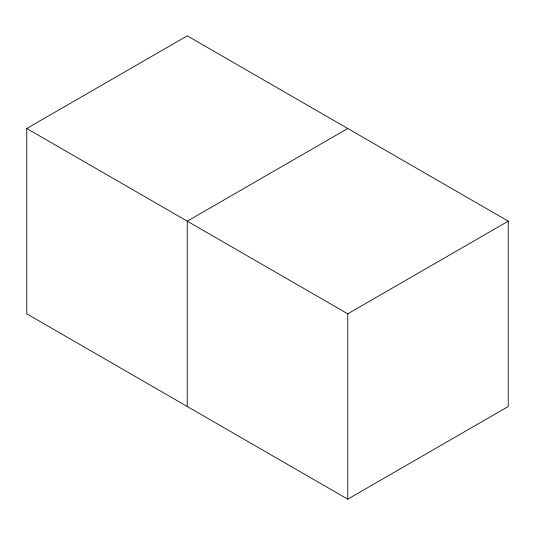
<?xml version="1.0" encoding="UTF-8"?>
<svg xmlns="http://www.w3.org/2000/svg" width="535" height="535" viewBox="0 0 535 535"><rect width="100%" height="100%" fill="white"/><g stroke="black" fill="none" stroke-linecap="round" stroke-linejoin="round"><path stroke-width="0.8" d="M26.75 128.5L187.25 35.838L508.25 221.169L508.25 406.5L347.75 499.162L26.75 313.831L26.75 128.5L347.75 313.831L508.25 221.169M347.75 128.5L187.25 221.169L187.25 406.5M347.75 313.831L347.75 499.162"/></g></svg>
